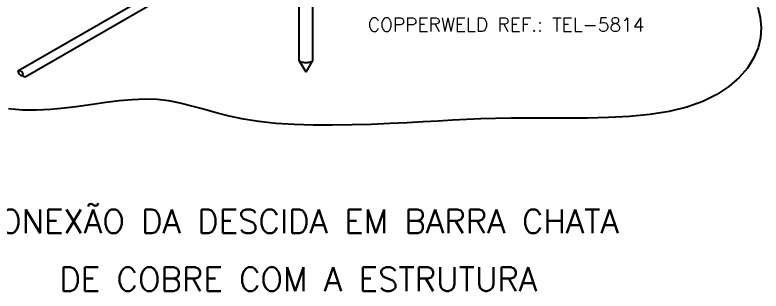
# Model space of a CAD drawing. Header units: millimetres. Extents: x -5087.1 to -5069.7, y -4777 to -4753.4.
# Drawn here: x -5080.63 to -5069.67, y -4777.02 to -4772.96 of the extents above; entities that cross this region are included whole.
import ezdxf
from ezdxf.enums import TextEntityAlignment as Align

# ---------------------------------------------------------------- set-up
doc = ezdxf.new("R2010")
doc.units = ezdxf.units.MM
doc.header["$LTSCALE"] = 10
doc.linetypes.add('DASHEDX2', pattern=[1.5, 1, -0.5])
doc.layers.add('Termotécnica', color=7, linetype='Continuous')
doc.styles.add('r140', font='romans.shx')
doc.styles.add('r80', font='romans.shx')

msp = doc.modelspace()

# ---------------------------------------------------------------- linework, layer by layer
at = {"layer": 'Termotécnica', "color": 1, "linetype": 'DASHEDX2'}
for p, q in [((-5076.456, -4773.625), (-5076.456, -4772.481)), ((-5076.253, -4773.625), (-5076.253, -4772.465)), ((-5080.588, -4773.781), (-5078.482, -4772.565)), ((-5080.483, -4773.867), (-5078.377, -4772.651)), ((-5076.355, -4773.8), (-5076.456, -4773.625)), ((-5076.355, -4773.8), (-5076.253, -4773.625))]:
    msp.add_line(p, q, dxfattribs=at)
at = {"layer": 'Termotécnica', "color": 1}
msp.add_lwpolyline([(-5069.72, -4772.844), (-5069.685, -4772.994), (-5069.67, -4773.143), (-5069.679, -4773.292), (-5069.715, -4773.442), (-5069.78, -4773.592), (-5069.872, -4773.739), (-5069.993, -4773.879), (-5070.142, -4774.009), (-5070.319, -4774.127), (-5070.525, -4774.229), (-5070.76, -4774.313), (-5071.022, -4774.376), (-5071.306, -4774.42), (-5071.605, -4774.45), (-5071.912, -4774.467), (-5072.221, -4774.475), (-5072.525, -4774.477), (-5072.817, -4774.475), (-5073.091, -4774.474), (-5073.34, -4774.476), (-5073.571, -4774.48), (-5073.787, -4774.487), (-5073.996, -4774.496), (-5074.202, -4774.506), (-5074.413, -4774.517), (-5074.633, -4774.53), (-5074.869, -4774.542), (-5075.124, -4774.555), (-5075.396, -4774.566), (-5075.677, -4774.574), (-5075.964, -4774.579), (-5076.25, -4774.577), (-5076.529, -4774.569), (-5076.797, -4774.552), (-5077.047, -4774.525), (-5077.275, -4774.488), (-5077.484, -4774.444), (-5077.677, -4774.395), (-5077.859, -4774.345), (-5078.033, -4774.297), (-5078.202, -4774.255), (-5078.371, -4774.222), (-5078.544, -4774.202), (-5078.723, -4774.197), (-5078.908, -4774.204), (-5079.099, -4774.222), (-5079.295, -4774.246), (-5079.494, -4774.273), (-5079.697, -4774.301), (-5079.902, -4774.327), (-5080.109, -4774.347), (-5080.317, -4774.358), (-5080.522, -4774.357), (-5080.724, -4774.34)], dxfattribs=at)
at = {"layer": 'Termotécnica', "color": 1, "linetype": 'DASHEDX2'}
msp.add_lwpolyline([(-5076.456, -4773.625, 0.236645), (-5076.451, -4773.634, 0.085557), (-5076.426, -4773.647, 0.043156), (-5076.396, -4773.653, 0.031861), (-5076.355, -4773.656, 0.031861), (-5076.313, -4773.653, 0.043156), (-5076.283, -4773.647, 0.085557), (-5076.258, -4773.634, 0.236645), (-5076.253, -4773.625, 0.236645)], format="xyb", dxfattribs=at)
at = {"layer": 'Termotécnica', "color": 1}
for centre, radius, start, end in [((-5080.57, -4773.836), 0.0577, 21.2792, 108.6248), ((-5080.515, -4773.776), 0.0731, 184.2045, 277.5168), ((-5080.478, -4773.827), 0.0404, 162.6319, 262.2538)]:
    msp.add_arc(centre, radius, start, end, dxfattribs=at)

# ---------------------------------------------------------------- texts
at = {"layer": 'Termotécnica', "color": 2, "style": 'r80'}
msp.add_text('COPPERWELD REF.: TEL-5814', height=0.2, dxfattribs=at).set_placement((-5075.446, -4773.2))
at = {"layer": 'Termotécnica', "color": 5, "style": 'r140'}
for s, p in [('CONEXÃO DA DESCIDA EM BARRA CHATA', (-5076.468, -4776.27)), ('DE COBRE COM A ESTRUTURA', (-5076.468, -4777.121))]:
    msp.add_text(s, height=0.35, dxfattribs=at).set_placement(p, align=Align.BOTTOM_CENTER)

doc.saveas('drawing.dxf')
